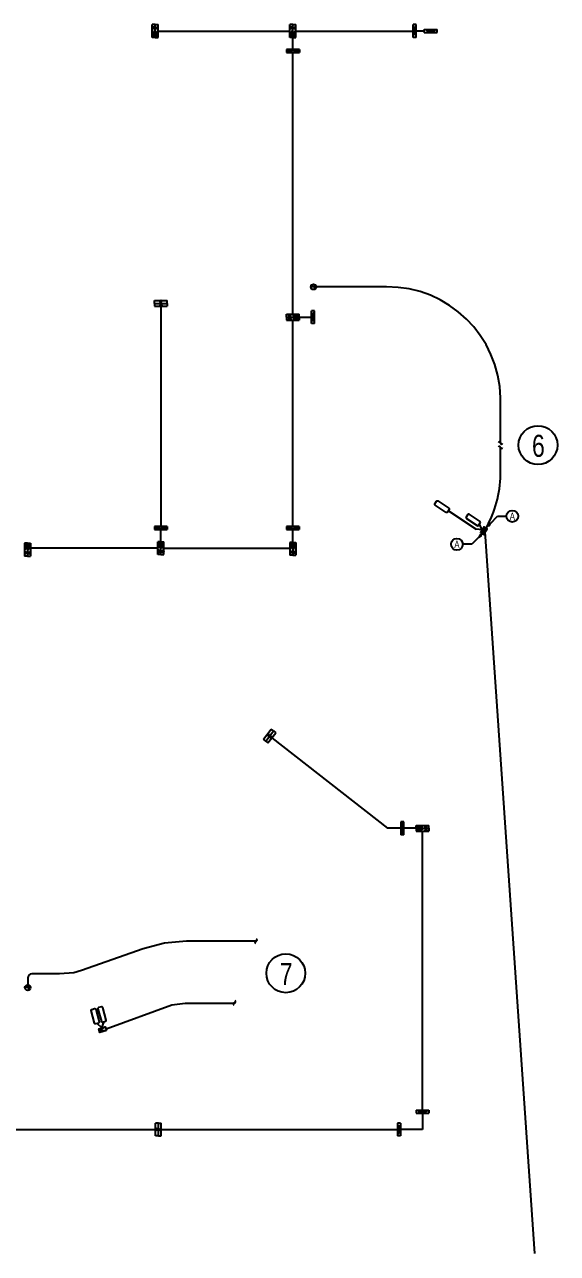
# Model space of a CAD drawing. Header units: millimetres. Extents: x 96113 to 417369, y 91642 to 242281.
# Drawn here: x 352061 to 417369, y 91642 to 242281 of the extents above; entities that cross this region are included whole.
import ezdxf
from ezdxf.enums import TextEntityAlignment as Align

# ---------------------------------------------------------------- set-up
doc = ezdxf.new("R2010")
doc.units = ezdxf.units.MM
doc.header["$LTSCALE"] = 300
for name, color, linetype in [('e-con', 1, 'Continuous'), ('E-SYM', 2, 'Continuous'), ('E-TEXT', 6, 'Continuous'), ('e-text-box', 7, 'Continuous'), ('E-WIRE', 4, 'Continuous'), ('Parking-L', 4, 'Continuous'), ('parking-p', 7, 'Continuous')]:
    doc.layers.add(name, color=color, linetype=linetype)
doc.styles.add('돋움', font='')
doc.styles.get('돋움').set_extended_font_data('Dotum')

# ---------------------------------------------------------------- blocks, each defined once
blk = doc.blocks.new('100-94')
at = {"layer": 'e-con', "linetype": 'Continuous'}
blk.add_line((52, 54), (477, 479), dxfattribs=at)
at = {"layer": 'e-con'}
blk.add_lwpolyline([(477, 479), (292, 373), (365, 294)], close=True, dxfattribs=at)
at = {"layer": 'e-con', "linetype": 'Continuous'}
blk.add_circle((0, 0), 75, dxfattribs=at)

msp = doc.modelspace()

# ---------------------------------------------------------------- hatches: boundary and pattern name
at = {"layer": 'parking-p', "linetype": 'Continuous'}
h = msp.add_hatch(color=2, dxfattribs=at)
h.paths.add_polyline_path([(387815, 210127), (387479, 210127), (387479, 209792, 0.4142136)])
h.paths.add_polyline_path([(387479, 210463, 0.4142136), (387143, 210127), (387479, 210127)])
h = msp.add_hatch(color=2, dxfattribs=at)
h.paths.add_polyline_path([(352783, 124227), (352447, 124227), (352447, 123891, 0.4142136)])
h.paths.add_polyline_path([(352447, 124563, 0.4142136), (352111, 124227), (352447, 124227)])

# ---------------------------------------------------------------- linework, layer by layer
at = {"color": 1}
for centre in [(414987, 190731), (384074, 125988)]:
    msp.add_circle(centre, 2382, dxfattribs=at)
at = {"layer": 'E-SYM'}
for p, q in [((408583, 180578), (407924, 179989)), ((408297, 179741), (408583, 180578)), ((361209, 118947), (361958, 119417)), ((362092, 118989), (361209, 118947))]:
    msp.add_line(p, q, dxfattribs=at)
for points in [[(403731, 182486), (402394, 183374, -0.4142136), (402360, 183540), (402564, 183847, -0.4142136), (402730, 183880), (404067, 182993, -0.4142136), (404101, 182827), (403897, 182520, -0.4142136)], [(407882, 181364), (406545, 182252, 0.4142136), (406379, 182218), (406175, 181911, 0.4142136), (406209, 181745), (407546, 180858, 0.4142136), (407712, 180891), (407916, 181198, 0.4142136)], [(360796, 121571), (361215, 120022, -0.4142136), (361130, 119875), (360774, 119779, -0.4142136), (360628, 119863), (360209, 121413, -0.4142136), (360293, 121560), (360649, 121656, -0.4142136)], [(361052, 121641), (361471, 120091, 0.4142136), (361618, 120007), (361973, 120103, 0.4142136), (362058, 120250), (361639, 121799, 0.4142136), (361492, 121884), (361136, 121787, 0.4142136)]]:
    msp.add_lwpolyline(points, format="xyb", close=True, dxfattribs=at)
for points in [[(408297, 179741), (408769, 180454), (408396, 180701), (407924, 179989)], [(362092, 118989), (361277, 118733), (361142, 119160), (361958, 119417)]]:
    msp.add_lwpolyline(points, close=True, dxfattribs=at)
at = {"layer": 'e-text-box'}
for p, q in [((409162, 181123), (410027, 182012)), ((410027, 182012), (411123, 182012)), ((407732, 179462), (406867, 178573)), ((406867, 178573), (405770, 178573))]:
    msp.add_line(p, q, dxfattribs=at)
for centre in [(411843, 182012), (405050, 178573)]:
    msp.add_circle(centre, 720, dxfattribs=at)
at = {"layer": 'E-WIRE'}
for p, q in [((368426, 241494), (384592, 241494)), ((396432, 210127), (387479, 210127)), ((368766, 207746), (368766, 180751)), ((385735, 206411), (387235, 206411)), ((384948, 180751), (384948, 206051)), ((410396, 190965), (410395, 196509)), ((410395, 187087), (410396, 190456)), ((404002, 182674), (407401, 180420)), ((408160, 180346), (407815, 181045)), ((368766, 178891), (368766, 180391)), ((384948, 178800), (384948, 180391)), ((408160, 180346), (407401, 180420)), ((414593, 91642), (408533, 180098)), ((369126, 178104), (384588, 178104)), ((382359, 154830), (396532, 143757)), ((398193, 143757), (396532, 143757)), ((400841, 109187), (400841, 143397)), ((369194, 129682), (366584, 128999)), ((371920, 129925), (369194, 129682)), ((380356, 129925), (371920, 129925)), ((366584, 128999), (359042, 126339)), ((352447, 125396), (352447, 124227)), ((356322, 125896), (352947, 125896)), ((358109, 126055), (356322, 125896)), ((359042, 126339), (358109, 126055)), ((362044, 119172), (370100, 122108)), ((370100, 122108), (371757, 122338)), ((371757, 122338), (377729, 122338)), ((361550, 119288), (360952, 119827)), ((361550, 119288), (361796, 120055)), ((400841, 108827), (400841, 106827)), ((339163, 106827), (397762, 106827)), ((400841, 106827), (398122, 106827))]:
    msp.add_line(p, q, dxfattribs=at)
at = {"layer": 'E-WIRE', "ltscale": 0.5}
msp.add_line((368406, 178104), (352781, 178104), dxfattribs=at)
for points in [[(384952, 239206), (384952, 240706)], [(384948, 206771), (384948, 238846)], [(400053, 143757), (398553, 143757)]]:
    msp.add_lwpolyline(points, dxfattribs=at)
at = {"layer": 'E-WIRE'}
for centre, radius, start, end in [((396529, 196260), 13868, 1.0326, 90.39892), ((410270, 190996), 126, 352.66382, 172.66382), ((410270, 190453), 126, 352.66382, 172.66382), ((410521, 190980), 126, 172.66382, 352.66382), ((410522, 190437), 126, 172.66382, 352.66382), ((396529, 187337), 13868, 330.70328, 358.9674), ((380406, 129809), 126, 82.66382, 262.66382), ((380423, 130061), 126, 262.66382, 82.66382), ((352947, 125396), 500, 90, 180), ((377779, 122222), 126, 82.66382, 262.66382), ((377795, 122474), 126, 262.66382, 82.66382)]:
    msp.add_arc(centre, radius, start, end, dxfattribs=at)
at = {"layer": 'Parking-L'}
for p, q in [((385312, 241494), (399689, 241494)), ((401049, 241494), (400049, 241494))]:
    msp.add_line(p, q, dxfattribs=at)
at = {"layer": 'parking-p', "color": 2, "linetype": 'Continuous'}
for p, q in [((367706, 240706), (367706, 242281)), ((367706, 240706), (367706, 242281)), ((367706, 240706), (367706, 242281)), ((368066, 242281), (367706, 242281)), ((367716, 241865), (367716, 241910)), ((367716, 241910), (367851, 241910)), ((367716, 241865), (367851, 241865)), ((367886, 240763), (367757, 241044)), ((367757, 241044), (367863, 240966)), ((368054, 241888), (367772, 242016)), ((367772, 242016), (367851, 241910)), ((368054, 241888), (367772, 241759)), ((367772, 241759), (367851, 241865)), ((367908, 241438), (367863, 241438)), ((367863, 241438), (367863, 240966)), ((367886, 240763), (368015, 241044)), ((367908, 241438), (367908, 240966)), ((368015, 241044), (367908, 240966)), ((368066, 240706), (368066, 242281)), ((368066, 240706), (368066, 242281)), ((368066, 240706), (368066, 242281)), ((368066, 240706), (368066, 242281)), ((368066, 242281), (368426, 242281)), ((368078, 241888), (368359, 242016)), ((368078, 241888), (368359, 241759)), ((368246, 240763), (368117, 241044)), ((368117, 241044), (368223, 240966)), ((368223, 241438), (368268, 241438)), ((368223, 241438), (368223, 240966)), ((368246, 240763), (368375, 241044)), ((368268, 241438), (368268, 240966)), ((368375, 241044), (368268, 240966)), ((368359, 242016), (368281, 241910)), ((368416, 241910), (368281, 241910)), ((368359, 241759), (368281, 241865)), ((368416, 241865), (368281, 241865)), ((368416, 241865), (368416, 241910)), ((368426, 240706), (368426, 242281)), ((368426, 240706), (368426, 242281)), ((368426, 240706), (368426, 242281)), ((384592, 240706), (384592, 242281)), ((384592, 240706), (384592, 242281)), ((384592, 240706), (384592, 242281)), ((384952, 242281), (384592, 242281)), ((384602, 241865), (384602, 241910)), ((384602, 241910), (384737, 241910)), ((384602, 241865), (384737, 241865)), ((384772, 240763), (384643, 241044)), ((384643, 241044), (384749, 240966)), ((384940, 241888), (384659, 242016)), ((384659, 242016), (384737, 241910)), ((384940, 241888), (384659, 241759)), ((384659, 241759), (384737, 241865)), ((384794, 241438), (384749, 241438)), ((384749, 241438), (384749, 240966)), ((384772, 240763), (384901, 241044)), ((384794, 241438), (384794, 240966)), ((384901, 241044), (384794, 240966)), ((384952, 240706), (384952, 242281)), ((384952, 240706), (384952, 242281)), ((384952, 240706), (384952, 242281)), ((384952, 240706), (384952, 242281)), ((384952, 242281), (385312, 242281)), ((384964, 241888), (385245, 242016)), ((384964, 241888), (385245, 241759)), ((385132, 240763), (385003, 241044)), ((385003, 241044), (385109, 240966)), ((385109, 241438), (385154, 241438)), ((385109, 241438), (385109, 240966)), ((385132, 240763), (385261, 241044)), ((385154, 241438), (385154, 240966)), ((385261, 241044), (385154, 240966)), ((385245, 242016), (385167, 241910)), ((385302, 241910), (385167, 241910)), ((385245, 241759), (385167, 241865)), ((385302, 241865), (385167, 241865)), ((385302, 241865), (385302, 241910)), ((385312, 240706), (385312, 242281)), ((385312, 240706), (385312, 242281)), ((385312, 240706), (385312, 242281)), ((399689, 240706), (399689, 242281)), ((400049, 242281), (399689, 242281)), ((399689, 240706), (399689, 242281)), ((399869, 240963), (399740, 241244)), ((399740, 241244), (399847, 241166)), ((399892, 241991), (399847, 241991)), ((399847, 241991), (399847, 241166)), ((399869, 240963), (399998, 241244)), ((399892, 241991), (399892, 241166)), ((399998, 241244), (399892, 241166)), ((400049, 240706), (400049, 242281)), ((401049, 241314), (401049, 241674)), ((401049, 241674), (402624, 241674)), ((401049, 241674), (402624, 241674)), ((401049, 241314), (402624, 241314)), ((401305, 241494), (401587, 241623)), ((401305, 241494), (401587, 241365)), ((401587, 241623), (401509, 241516)), ((402333, 241516), (401509, 241516)), ((401587, 241365), (401509, 241471)), ((402333, 241471), (401509, 241471)), ((402333, 241471), (402333, 241516)), ((402624, 241314), (402624, 241674)), ((368066, 240706), (367706, 240706)), ((368066, 240706), (368426, 240706)), ((384952, 240706), (384592, 240706)), ((384952, 240706), (385312, 240706)), ((400049, 240706), (399689, 240706)), ((384164, 239206), (385739, 239206)), ((384164, 239206), (385739, 239206)), ((384164, 239206), (384164, 238846)), ((385739, 239206), (384164, 239206)), ((385739, 239206), (384164, 239206)), ((384164, 238846), (385739, 238846)), ((384221, 239026), (384502, 239155)), ((384221, 239026), (384502, 238898)), ((384502, 239155), (384424, 239049)), ((384896, 239049), (384424, 239049)), ((384502, 238898), (384424, 239004)), ((384896, 239004), (384424, 239004)), ((384896, 239004), (384896, 239049)), ((385008, 239004), (385008, 239049)), ((385008, 239049), (385480, 239049)), ((385008, 239004), (385480, 239004)), ((385683, 239026), (385402, 239155)), ((385402, 239155), (385480, 239049)), ((385683, 239026), (385402, 238898)), ((385402, 238898), (385480, 239004)), ((385739, 239206), (385739, 238846)), ((387815, 210127), (387143, 210127)), ((367979, 208466), (369554, 208466)), ((367979, 208466), (369554, 208466)), ((367979, 208106), (367979, 208466)), ((367979, 208466), (369554, 208466)), ((367979, 208106), (369554, 208106)), ((367979, 208106), (367979, 207746)), ((367979, 208106), (369554, 208106)), ((367979, 208106), (369554, 208106)), ((367979, 208106), (369554, 208106)), ((368766, 208118), (368638, 208400)), ((368638, 208400), (368744, 208321)), ((368766, 208094), (368638, 207813)), ((368638, 207813), (368744, 207891)), ((368789, 208456), (368744, 208456)), ((368744, 208456), (368744, 208321)), ((368744, 207756), (368744, 207891)), ((368766, 208118), (368895, 208400)), ((368766, 208094), (368895, 207813)), ((368789, 208456), (368789, 208321)), ((368895, 208400), (368789, 208321)), ((368895, 207813), (368789, 207891)), ((368789, 207756), (368789, 207891)), ((369554, 208106), (369554, 208466)), ((369554, 208106), (369554, 207746)), ((367979, 207746), (369554, 207746)), ((367979, 207746), (369554, 207746)), ((367979, 207746), (369554, 207746)), ((368789, 207756), (368744, 207756)), ((384160, 206771), (385735, 206771)), ((384160, 206771), (385735, 206771)), ((384160, 206411), (384160, 206771)), ((384160, 206771), (385735, 206771)), ((384160, 206411), (385735, 206411)), ((384160, 206411), (384160, 206051)), ((384160, 206411), (385735, 206411)), ((384160, 206411), (385735, 206411)), ((384160, 206411), (385735, 206411)), ((384554, 206423), (384425, 206704)), ((384425, 206704), (384531, 206626)), ((384554, 206399), (384425, 206118)), ((384576, 206761), (384531, 206761)), ((384531, 206761), (384531, 206626)), ((384554, 206423), (384683, 206704)), ((384554, 206399), (384683, 206118)), ((384576, 206761), (384576, 206626)), ((384683, 206704), (384576, 206626)), ((385003, 206568), (385003, 206613)), ((385003, 206613), (385099, 206613)), ((385003, 206568), (385099, 206568)), ((385208, 206613), (385476, 206613)), ((385208, 206568), (385476, 206568)), ((385679, 206591), (385397, 206720)), ((385397, 206720), (385476, 206613)), ((385679, 206591), (385397, 206462)), ((385397, 206462), (385476, 206568)), ((385735, 206411), (385735, 206771)), ((385735, 206411), (385735, 206051)), ((387235, 205623), (387235, 207198)), ((387595, 207198), (387235, 207198)), ((387235, 205623), (387235, 207198)), ((387438, 206908), (387393, 206908)), ((387393, 206908), (387393, 206083)), ((387438, 206908), (387438, 206083)), ((387595, 205623), (387595, 207198)), ((384160, 206051), (385735, 206051)), ((384160, 206051), (385735, 206051)), ((384160, 206051), (385735, 206051)), ((384425, 206118), (384531, 206196)), ((384531, 206061), (384531, 206196)), ((384576, 206061), (384531, 206061)), ((384683, 206118), (384576, 206196)), ((384576, 206061), (384576, 206196)), ((385003, 206253), (385003, 206208)), ((385003, 206253), (385099, 206253)), ((385003, 206208), (385099, 206208)), ((385208, 206253), (385476, 206253)), ((385208, 206208), (385476, 206208)), ((385679, 206231), (385397, 206360)), ((385397, 206360), (385476, 206253)), ((385679, 206231), (385397, 206102)), ((385397, 206102), (385476, 206208)), ((387595, 205623), (387235, 205623)), ((387415, 205880), (387286, 206161)), ((387286, 206161), (387393, 206083)), ((387415, 205880), (387544, 206161)), ((387544, 206161), (387438, 206083)), ((369554, 180751), (367979, 180751)), ((369554, 180751), (367979, 180751)), ((367979, 180751), (367979, 180391)), ((367979, 180391), (369554, 180391)), ((367979, 180391), (369554, 180391)), ((369554, 180391), (367979, 180391)), ((369554, 180391), (367979, 180391)), ((369554, 180391), (367979, 180391)), ((368035, 180571), (368317, 180700)), ((368035, 180571), (368317, 180443)), ((368317, 180700), (368238, 180594)), ((368711, 180594), (368238, 180594)), ((368317, 180443), (368238, 180549)), ((368711, 180549), (368238, 180549)), ((368711, 180594), (368711, 180549)), ((368822, 180594), (368822, 180549)), ((368822, 180594), (369294, 180594)), ((368822, 180549), (369294, 180549)), ((369498, 180571), (369216, 180700)), ((369216, 180700), (369294, 180594)), ((369498, 180571), (369216, 180443)), ((369216, 180443), (369294, 180549)), ((369554, 180751), (369554, 180391)), ((385735, 180751), (384160, 180751)), ((385735, 180751), (384160, 180751)), ((384160, 180751), (384160, 180391)), ((384160, 180391), (385735, 180391)), ((384160, 180391), (385735, 180391)), ((385735, 180391), (384160, 180391)), ((385735, 180391), (384160, 180391)), ((385735, 180391), (384160, 180391)), ((384216, 180571), (384498, 180700)), ((384216, 180571), (384498, 180443)), ((384498, 180700), (384420, 180594)), ((384892, 180594), (384420, 180594)), ((384498, 180443), (384420, 180549)), ((384892, 180549), (384420, 180549)), ((384892, 180594), (384892, 180549)), ((385003, 180594), (385003, 180549)), ((385003, 180594), (385476, 180594)), ((385003, 180549), (385476, 180549)), ((385679, 180571), (385397, 180700)), ((385397, 180700), (385476, 180594)), ((385679, 180571), (385397, 180443)), ((385397, 180443), (385476, 180549)), ((385735, 180751), (385735, 180391)), ((352061, 178711), (352061, 177136)), ((352061, 178711), (352061, 177136)), ((352061, 178711), (352061, 177136)), ((352421, 178711), (352061, 178711)), ((352241, 178663), (352112, 178382)), ((352112, 178382), (352219, 178460)), ((352219, 177988), (352219, 178460)), ((352264, 177988), (352219, 177988)), ((352241, 178663), (352370, 178382)), ((352370, 178382), (352264, 178460)), ((352264, 177988), (352264, 178460)), ((352421, 178711), (352421, 177136)), ((352421, 178711), (352421, 177136)), ((352421, 178711), (352421, 177136)), ((352421, 178711), (352781, 178711)), ((352421, 178711), (352421, 177136)), ((352601, 178663), (352472, 178382)), ((352472, 178382), (352579, 178460)), ((352579, 177988), (352579, 178460)), ((352579, 177988), (352624, 177988)), ((352601, 178663), (352730, 178382)), ((352730, 178382), (352624, 178460)), ((352624, 177988), (352624, 178460)), ((352781, 178711), (352781, 177136)), ((352781, 178711), (352781, 177136)), ((352781, 178711), (352781, 177136)), ((368406, 177316), (368406, 178891)), ((368406, 177316), (368406, 178891)), ((368406, 177316), (368406, 178891)), ((368766, 178891), (368406, 178891)), ((368586, 178835), (368458, 178553)), ((368458, 178553), (368564, 178632)), ((368755, 177710), (368473, 177839)), ((368473, 177839), (368551, 177732)), ((368564, 178364), (368564, 178632)), ((368564, 178159), (368564, 178255)), ((368609, 178159), (368564, 178159)), ((368586, 178835), (368715, 178553)), ((368715, 178553), (368609, 178632)), ((368609, 178364), (368609, 178632)), ((368609, 178159), (368609, 178255)), ((368766, 177316), (368766, 178891)), ((368766, 177316), (368766, 178891)), ((368766, 178891), (369126, 178891)), ((368766, 177316), (368766, 178891)), ((368766, 177316), (368766, 178891)), ((368778, 177710), (369060, 177839)), ((368946, 178835), (368818, 178553)), ((368818, 178553), (368924, 178632)), ((368924, 178364), (368924, 178632)), ((368924, 178159), (368924, 178255)), ((368924, 178159), (368969, 178159)), ((368946, 178835), (369075, 178553)), ((369075, 178553), (368969, 178632)), ((368969, 178364), (368969, 178632)), ((368969, 178159), (368969, 178255)), ((369060, 177839), (368981, 177732)), ((369126, 177316), (369126, 178891)), ((369126, 177316), (369126, 178891)), ((369126, 177316), (369126, 178891)), ((384588, 178800), (384588, 177225)), ((384588, 178800), (384588, 177225)), ((384948, 178800), (384588, 178800)), ((384588, 178800), (384588, 177225)), ((384768, 178743), (384639, 178462)), ((384639, 178462), (384745, 178540)), ((384745, 178068), (384745, 178540)), ((384790, 178068), (384745, 178068)), ((384768, 178743), (384896, 178462)), ((384896, 178462), (384790, 178540)), ((384790, 178068), (384790, 178540)), ((384948, 178800), (384948, 177225)), ((384948, 178800), (385308, 178800)), ((384948, 178800), (384948, 177225)), ((384948, 178800), (384948, 177225)), ((384948, 178800), (384948, 177225)), ((385128, 178743), (384999, 178462)), ((384999, 178462), (385105, 178540)), ((385105, 178068), (385105, 178540)), ((385105, 178068), (385150, 178068)), ((385128, 178743), (385256, 178462)), ((385256, 178462), (385150, 178540)), ((385150, 178068), (385150, 178540)), ((385308, 178800), (385308, 177225)), ((385308, 178800), (385308, 177225)), ((385308, 178800), (385308, 177225)), ((352421, 177136), (352061, 177136)), ((352421, 177136), (352061, 177136)), ((352071, 177561), (352071, 177516)), ((352071, 177561), (352206, 177561)), ((352071, 177516), (352206, 177516)), ((352409, 177538), (352128, 177667)), ((352128, 177667), (352206, 177561)), ((352409, 177538), (352128, 177410)), ((352128, 177410), (352206, 177516)), ((352421, 177136), (352781, 177136)), ((352433, 177538), (352714, 177667)), ((352433, 177538), (352714, 177410)), ((352714, 177667), (352636, 177561)), ((352771, 177561), (352636, 177561)), ((352714, 177410), (352636, 177516)), ((352771, 177516), (352636, 177516)), ((352771, 177561), (352771, 177516)), ((368766, 177316), (368406, 177316)), ((368416, 177732), (368416, 177687)), ((368416, 177732), (368551, 177732)), ((368416, 177687), (368551, 177687)), ((368755, 177710), (368473, 177581)), ((368473, 177581), (368551, 177687)), ((368766, 177316), (369126, 177316)), ((368778, 177710), (369060, 177581)), ((369116, 177732), (368981, 177732)), ((369060, 177581), (368981, 177687)), ((369116, 177687), (368981, 177687)), ((369116, 177732), (369116, 177687)), ((384948, 177225), (384588, 177225)), ((384597, 177641), (384597, 177596)), ((384597, 177641), (384733, 177641)), ((384597, 177596), (384733, 177596)), ((384936, 177618), (384654, 177747)), ((384654, 177747), (384733, 177641)), ((384936, 177618), (384654, 177490)), ((384654, 177490), (384733, 177596)), ((384948, 177225), (385308, 177225)), ((384959, 177618), (385241, 177747)), ((384959, 177618), (385241, 177490)), ((385241, 177747), (385163, 177641)), ((385298, 177641), (385163, 177641)), ((385241, 177490), (385163, 177596)), ((385298, 177596), (385163, 177596)), ((385298, 177641), (385298, 177596)), ((381329, 154664), (382299, 155905)), ((381329, 154664), (382299, 155905)), ((381329, 154664), (382299, 155905)), ((381613, 154443), (382582, 155684)), ((381613, 154443), (382582, 155684)), ((381613, 154443), (382582, 155684)), ((381613, 154443), (382582, 155684)), ((381787, 155142), (381914, 155178)), ((381835, 155297), (381808, 155261)), ((381808, 155261), (381914, 155178)), ((381835, 155297), (381942, 155213)), ((381896, 154221), (382866, 155462)), ((381896, 154221), (382866, 155462)), ((381896, 154221), (382866, 155462)), ((381945, 155345), (381942, 155213)), ((382088, 155070), (381945, 155345)), ((382582, 155684), (382299, 155905)), ((382582, 155684), (382866, 155462)), ((381613, 154443), (381329, 154664)), ((381613, 154443), (381896, 154221)), ((382088, 155070), (381787, 155142)), ((382107, 155056), (382249, 154781)), ((382107, 155056), (382408, 154984)), ((382249, 154781), (382253, 154913)), ((382359, 154830), (382253, 154913)), ((382408, 154984), (382281, 154949)), ((382387, 154865), (382281, 154949)), ((382387, 154865), (382359, 154830)), ((398553, 144544), (398193, 144544)), ((398193, 144544), (398193, 142969)), ((398373, 144488), (398245, 144206)), ((398245, 144206), (398351, 144285)), ((398373, 143026), (398245, 143307)), ((398245, 143307), (398351, 143229)), ((398351, 143813), (398351, 144285)), ((398351, 143813), (398396, 143813)), ((398351, 143701), (398396, 143701)), ((398351, 143701), (398351, 143229)), ((398373, 144488), (398502, 144206)), ((398373, 143026), (398502, 143307)), ((398502, 144206), (398396, 144285)), ((398396, 143813), (398396, 144285)), ((398396, 143701), (398396, 143229)), ((398502, 143307), (398396, 143229)), ((398553, 142969), (398553, 144544)), ((400053, 144117), (401628, 144117)), ((400053, 144117), (401628, 144117)), ((400053, 143757), (400053, 144117)), ((400053, 144117), (401628, 144117)), ((400053, 143757), (401628, 143757)), ((400053, 143757), (401628, 143757)), ((400053, 143757), (401628, 143757)), ((400053, 143757), (400053, 143397)), ((400053, 143757), (401628, 143757)), ((400053, 143397), (401628, 143397)), ((400053, 143397), (401628, 143397)), ((400053, 143397), (401628, 143397)), ((400110, 143937), (400391, 144065)), ((400110, 143937), (400391, 143808)), ((400110, 143577), (400391, 143705)), ((400110, 143577), (400391, 143448)), ((400391, 144065), (400313, 143959)), ((400785, 143959), (400313, 143959)), ((400391, 143808), (400313, 143914)), ((400785, 143914), (400313, 143914)), ((400391, 143705), (400313, 143599)), ((400785, 143599), (400313, 143599)), ((400391, 143448), (400313, 143554)), ((400785, 143554), (400313, 143554)), ((400785, 143914), (400785, 143959)), ((400785, 143599), (400785, 143554)), ((401235, 143769), (401106, 144050)), ((401106, 144050), (401212, 143972)), ((401235, 143745), (401106, 143463)), ((401106, 143463), (401212, 143542)), ((401212, 144107), (401257, 144107)), ((401212, 144107), (401212, 143972)), ((401212, 143407), (401212, 143542)), ((401212, 143407), (401257, 143407)), ((401235, 143769), (401363, 144050)), ((401235, 143745), (401363, 143463)), ((401257, 144107), (401257, 143972)), ((401363, 144050), (401257, 143972)), ((401363, 143463), (401257, 143542)), ((401257, 143407), (401257, 143542)), ((401628, 143757), (401628, 144117)), ((401628, 143757), (401628, 143397)), ((398553, 142969), (398193, 142969)), ((352783, 124227), (352111, 124227)), ((400053, 109187), (401628, 109187)), ((400053, 109187), (400053, 108827)), ((400053, 108827), (401628, 108827)), ((400053, 108827), (401628, 108827)), ((400310, 109007), (400591, 109136)), ((400310, 109007), (400591, 108878)), ((400591, 109136), (400513, 109029)), ((401338, 109029), (400513, 109029)), ((400591, 108878), (400513, 108984)), ((401338, 108984), (400513, 108984)), ((401338, 109029), (401338, 108984)), ((401628, 109187), (401628, 108827)), ((368102, 106039), (368102, 107614)), ((368102, 106039), (368102, 107614)), ((368102, 106039), (368102, 107614)), ((368462, 107614), (368102, 107614)), ((368451, 106827), (368169, 106955)), ((368169, 106955), (368247, 106849)), ((368462, 106039), (368462, 107614)), ((368462, 106039), (368462, 107614)), ((368462, 107614), (368822, 107614)), ((368462, 106039), (368462, 107614)), ((368462, 106039), (368462, 107614)), ((368474, 106827), (368756, 106955)), ((368756, 106955), (368678, 106849)), ((368822, 106039), (368822, 107614)), ((368822, 106039), (368822, 107614)), ((368822, 106039), (368822, 107614)), ((398122, 107614), (397762, 107614)), ((397762, 107614), (397762, 106039)), ((397762, 107614), (397762, 106039)), ((397942, 107358), (397813, 107076)), ((397813, 107076), (397919, 107155)), ((397919, 106330), (397919, 107155)), ((397942, 107358), (398071, 107076)), ((398071, 107076), (397964, 107155)), ((397964, 106330), (397964, 107155)), ((398122, 107614), (398122, 106039)), ((368462, 106039), (368102, 106039)), ((368112, 106849), (368112, 106804)), ((368112, 106849), (368247, 106849)), ((368112, 106804), (368247, 106804)), ((368451, 106827), (368169, 106698)), ((368169, 106698), (368247, 106804)), ((368462, 106039), (368822, 106039)), ((368474, 106827), (368756, 106698)), ((368813, 106849), (368678, 106849)), ((368756, 106698), (368678, 106804)), ((368813, 106804), (368678, 106804)), ((368813, 106849), (368813, 106804)), ((398122, 106039), (397762, 106039)), ((397964, 106330), (397919, 106330))]:
    msp.add_line(p, q, dxfattribs=at)
for points in [[(368633, 208092), (368601, 208060)], [(368735, 207926), (368601, 208060)], [(368601, 207792), (368735, 207926)], [(368767, 207958), (368633, 208092)], [(368633, 207760), (368767, 207894)], [(368767, 207958), (368901, 208092)], [(368901, 207760), (368767, 207894)], [(368799, 207926), (368933, 208060)], [(368933, 207792), (368799, 207926)], [(368933, 208060), (368901, 208092)], [(368601, 207792), (368633, 207760)], [(368901, 207760), (368933, 207792)], [(384987, 206725), (385019, 206757)], [(384987, 206725), (385122, 206591)], [(385122, 206591), (384987, 206457)], [(385019, 206425), (384987, 206457)], [(385019, 206397), (384987, 206365)], [(385019, 206757), (385153, 206623)], [(385153, 206559), (385019, 206425)], [(385153, 206263), (385019, 206397)], [(385287, 206757), (385153, 206623)], [(385153, 206559), (385287, 206425)], [(385153, 206263), (385287, 206397)], [(385319, 206725), (385185, 206591)], [(385185, 206591), (385319, 206457)], [(385287, 206757), (385319, 206725)], [(385319, 206457), (385287, 206425)], [(385319, 206365), (385287, 206397)], [(385122, 206231), (384987, 206365)], [(384987, 206097), (385122, 206231)], [(384987, 206097), (385019, 206065)], [(385019, 206065), (385153, 206199)], [(385287, 206065), (385153, 206199)], [(385185, 206231), (385319, 206365)], [(385319, 206097), (385185, 206231)], [(385287, 206065), (385319, 206097)], [(368420, 178444), (368452, 178475)], [(368420, 178444), (368554, 178309)], [(368420, 178175), (368554, 178309)], [(368452, 178144), (368420, 178175)], [(368452, 178475), (368586, 178341)], [(368452, 178144), (368586, 178278)], [(368586, 178341), (368720, 178475)], [(368586, 178278), (368720, 178144)], [(368618, 178309), (368752, 178444)], [(368618, 178309), (368752, 178175)], [(368720, 178475), (368752, 178444)], [(368752, 178175), (368720, 178144)], [(368812, 178475), (368780, 178444)], [(368914, 178309), (368780, 178444)], [(368914, 178309), (368780, 178175)], [(368780, 178175), (368812, 178144)], [(368946, 178341), (368812, 178475)], [(368946, 178278), (368812, 178144)], [(369080, 178475), (368946, 178341)], [(369080, 178144), (368946, 178278)], [(369112, 178444), (368978, 178309)], [(369112, 178175), (368978, 178309)], [(369112, 178444), (369080, 178475)], [(369080, 178144), (369112, 178175)]]:
    msp.add_lwpolyline(points, dxfattribs=at)
for centre in [(387479, 210127), (352447, 124227)]:
    msp.add_circle(centre, 336, dxfattribs=at)

# ---------------------------------------------------------------- block references
at = {"layer": 'e-con', "xscale": 1.5, "yscale": 1.5, "zscale": 1.5}
for p, rotation in [((408447, 180405), 0.006232673511406672), ((408447, 180180), 180.0062326735113)]:
    msp.add_blockref('100-94', p, dxfattribs=dict(at, rotation=rotation))

# ---------------------------------------------------------------- texts
at = {"layer": 'E-TEXT', "color": 1, "style": '돋움', "width": 0.8}
for s, p in [('6', (415035, 190646, 4600)), ('7', (384123, 125904, 4600))]:
    msp.add_text(s, height=2700, dxfattribs=at).set_placement(p, align=Align.MIDDLE_CENTER)
at = {"layer": 'E-TEXT', "style": '돋움', "width": 0.8}
for p in [(411844, 182012), (405050, 178573)]:
    msp.add_text('A', height=900, dxfattribs=at).set_placement(p, align=Align.MIDDLE_CENTER)

doc.saveas('drawing.dxf')
